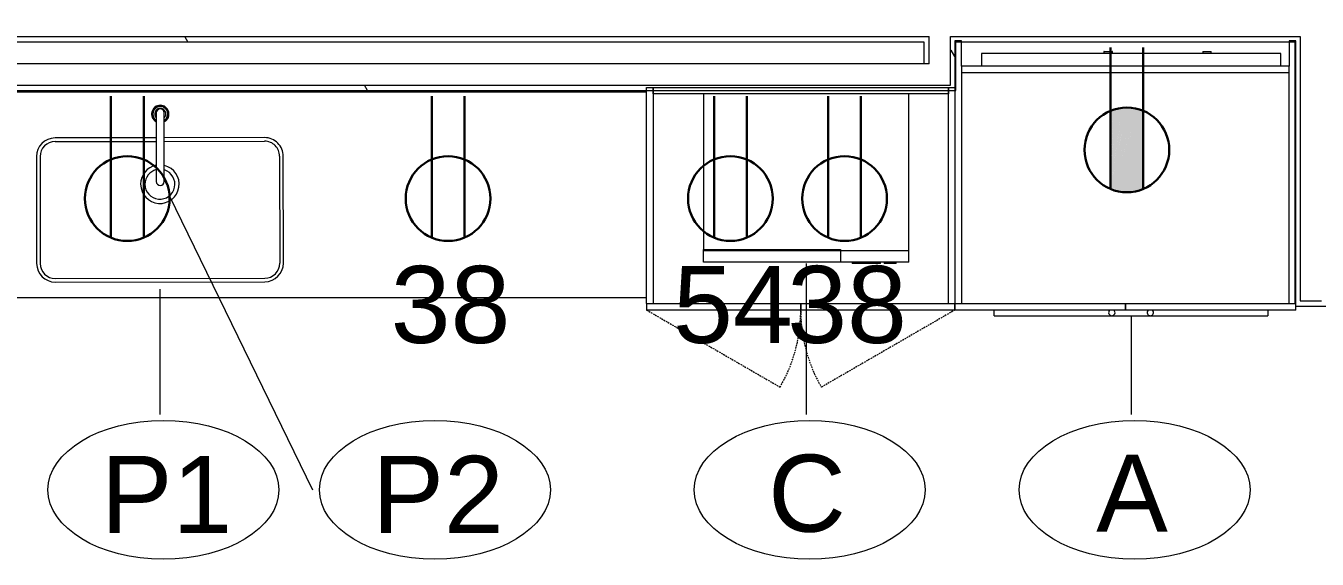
# Model space of a CAD drawing. Header units: inches. Extents: x 0 to 2535, y 0 to 2055.
# Drawn here: x 588.3 to 739.2, y 447.7 to 510 of the extents above; entities that cross this region are included whole.
import ezdxf

# ---------------------------------------------------------------- set-up
doc = ezdxf.new("R2010")
doc.units = ezdxf.units.IN
doc.header["$MEASUREMENT"] = 0
doc.linetypes.add('Hidden', pattern=[0.28125, 0.1875, -0.09375])
for name, color, linetype, lineweight in [('A-ANNO-NOTE', 131, 'Continuous', 9), ('A-WALL', 113, 'Continuous', 13), ('A-WALL-PATT', 111, 'Continuous', 13), ('I-WALL', 2, 'Continuous', 13), ('P-SANR-FIXT', 6, 'Continuous', 9), ('P-SANR-FIXT-IDEN', 2, 'Continuous', 9), ('Q-CASE', 31, 'Continuous', 9), ('Q-SPCQ', 91, 'Continuous', 9), ('Q-SPCQ-IDEN', 132, 'Continuous', 9)]:
    doc.layers.add(name, color=color, linetype=linetype, lineweight=lineweight)
doc.styles.add('Arial', font='arial.ttf', dxfattribs={"height": 9})
doc.styles.add('Swis721 Lt BT', font='swissl.ttf', dxfattribs={"height": 9})
pattern_1 = [(0, (0, 0), (30.72, 7.68), [1.267, -21.773, 1.267, -21.773, -122.88]), (0, (0, 0), (30.72, 7.68), [-46.08, 1.267, -44.813, 1.267, -21.773, -53.76]), (0, (0, 0), (30.72, 7.68), [-115.2, 1.267, -14.093, 1.267, -37.133]), (120, (11.52, 3.84), (-22.011075, 22.7643), [1.267, -21.773, 1.267, -21.773, -122.88]), (120, (11.52, 3.84), (-22.011075, 22.7643), [-46.08, 1.267, -44.813, 1.267, -21.773, -53.76]), (120, (11.52, 3.84), (-22.011075, 22.7643), [-115.2, 1.267, -14.093, 1.267, -37.133]), (240, (15.36, 19.2), (-8.708925, -30.4443), [1.267, -21.773, 1.267, -21.773, -122.88]), (240, (15.36, 19.2), (-8.708925, -30.4443), [-46.08, 1.267, -44.813, 1.267, -21.773, -53.76]), (240, (15.36, 19.2), (-8.708925, -30.4443), [-115.2, 1.267, -14.093, 1.267, -37.133])]

# ---------------------------------------------------------------- blocks, each defined once
blk = doc.blocks.new('A-Refrigerator - A-Refrigerator-7952287-Level 05 POWER _ SIGNAL')
at = {"layer": 'Q-SPCQ'}
for p, q in [((17.5, 13.75), (-17.5, 13.75)), ((-17.5, 13.75), (-17.5, 12.3)), ((-3.18, 14), (-3.18, 13.75)), ((-3.16, 14), (-3.18, 14)), ((-3.18, 14), (-2.18, 14)), ((-2.18, 14), (-2.2, 14)), ((-2.18, 13.75), (-2.18, 14)), ((8.38, 14), (8.38, 13.75)), ((8.4, 14), (8.38, 14)), ((8.38, 14), (9.38, 14)), ((9.38, 14), (9.36, 14)), ((9.38, 13.75), (9.38, 14)), ((17.5, 12.3), (17.5, 13.75)), ((-16, -16.88), (-16, -16.23)), ((16, -16.23), (16, -16.88)), ((-16, -16.88), (16, -16.88))]:
    blk.add_line(p, q, dxfattribs=at)
for centre, start, end in [((-2.25, -16.5), 135, 270), ((-2.25, -16.5), 270, 45), ((2.25, -16.5), 135, 270), ((2.25, -16.5), 270, 45)]:
    blk.add_arc(centre, 0.375, start, end, dxfattribs=at)
blk = doc.blocks.new('A-Microwave1 - 1000 Watt-2_5CuFt-BREAK-7727659-Level 05 POWER _ SIGNAL')
at = {"layer": 'Q-SPCQ'}
for p, q in [((-6.89, -8.83), (-6.89, -27.13)), ((17.11, -27.13), (17.11, -8.83)), ((-6.89, -27), (9.11, -27)), ((-6.89, -28.5), (-6.89, -27)), ((-6.89, -27.13), (17.11, -27.13)), ((9.11, -27), (9.11, -28.5)), ((17.11, -28.5), (17.11, -27.13)), ((9.11, -28.5), (-6.89, -28.5)), ((17.11, -28.5), (9.11, -28.5)), ((10.48, -28.5), (10.48, -28.63)), ((11.86, -28.63), (10.48, -28.63)), ((11.86, -28.5), (11.86, -28.63)), ((11.92, -28.63), (11.86, -28.63)), ((11.92, -28.63), (11.92, -28.5)), ((12.42, -28.63), (11.92, -28.63)), ((12.42, -28.5), (12.42, -28.63)), ((13.79, -28.63), (12.42, -28.63)), ((13.79, -28.63), (13.79, -28.5)), ((14.23, -28.5), (14.23, -28.63)), ((15.61, -28.63), (14.23, -28.63)), ((15.61, -28.63), (15.61, -28.5))]:
    blk.add_line(p, q, dxfattribs=at)
blk = doc.blocks.new('CW Cupbd1 - Fridge 80_h x 24_d - 2 Doors-7798079-Level 05 POWER _ SIGNAL')
at = {"layer": 'Q-CASE', "lineweight": 20}
for p, q in [((2.75, -2.36), (2, -2.36)), ((2, -2.36), (2, -33.06)), ((2.75, -5.31), (2.75, -2.36)), ((41.84, -2.36), (41.09, -2.36)), ((41.09, -2.36), (41.09, -5.31)), ((41.84, -33.06), (41.84, -2.36))]:
    blk.add_line(p, q, dxfattribs=at)
at = {"layer": 'Q-CASE'}
for p, q in [((41.09, -5.31), (2.75, -5.31)), ((2.75, -5.31), (2.75, -6.06)), ((41.09, -6.06), (41.09, -5.31)), ((2.75, -6.06), (2.75, -33.06)), ((2.75, -6.06), (41.09, -6.06)), ((41.09, -33.06), (41.09, -6.06)), ((2, -33.06), (21.92, -33.06)), ((2, -33.06), (2, -33.81)), ((21.92, -33.81), (21.92, -33.06)), ((21.92, -33.06), (41.84, -33.06)), ((21.92, -33.06), (21.92, -33.81)), ((41.84, -33.81), (41.84, -33.06)), ((21.92, -33.81), (2, -33.81)), ((41.84, -33.81), (21.92, -33.81))]:
    blk.add_line(p, q, dxfattribs=at)
blk = doc.blocks.new('CW Cupbd Combined - Oven Tower 96_h x 24_d _2 Microwaves_ 2 pull out drawers_-7806626-Level 05 POWER _ SIGNAL')
at = {"layer": 'Q-CASE', "linetype": 'Hidden'}
for p, q in [((2, 31.31), (17.6, 40.32)), ((38.03, 31.31), (22.42, 40.32))]:
    blk.add_line(p, q, dxfattribs=at)
at = {"layer": 'Q-CASE'}
for p, q in [((2, 31.31), (20.01, 31.31)), ((2, 31.31), (2, 30.56)), ((20.01, 30.56), (2, 30.56)), ((20.01, 30.56), (20.01, 31.31)), ((20.01, 31.31), (38.03, 31.31)), ((20.01, 31.31), (20.01, 30.56)), ((38.03, 30.56), (20.01, 30.56)), ((38.03, 30.56), (38.03, 31.31))]:
    blk.add_line(p, q, dxfattribs=at)
at = {"layer": 'Q-CASE', "lineweight": 20}
for p, q in [((2, 5.31), (2, 30.56)), ((2.75, 30.56), (2.75, 5.31)), ((37.28, 5.31), (37.28, 30.56)), ((38.03, 30.56), (38.03, 5.31)), ((2.75, 6.06), (37.28, 6.06)), ((2.75, 5.31), (2.75, 6.06)), ((37.28, 6.06), (37.28, 5.31)), ((2.75, 5.31), (2, 5.31)), ((37.28, 5.31), (2.75, 5.31)), ((38.03, 5.31), (37.28, 5.31))]:
    blk.add_line(p, q, dxfattribs=at)
at = {"layer": 'Q-CASE', "linetype": 'Hidden'}
for centre, start, end in [((2, 31.31), 359.5, 30), ((38.03, 31.31), 150, 180.5)]:
    blk.add_arc(centre, 18.02, start, end, dxfattribs=at)
blk = doc.blocks.new('equip-sink-undr-elkay-single-lustertone - UNDERMOUNT SINK-7798325-Level 05 POWER _ SIGNAL')
at = {"layer": 'P-SANR-FIXT'}
for p, q in [((-0.41, 8.42), (-12.25, 8.42)), ((-12.25, 8), (-0.41, 8)), ((12.25, 8.42), (0.52, 8.42)), ((0.52, 8), (12.25, 8)), ((-14.42, 6.25), (-14.42, -6.25)), ((-14, 6.25), (-14, -6.25)), ((14, 6.25), (14, -6.25)), ((14.42, -6.25), (14.42, 6.25)), ((-12.25, -8), (12.25, -8)), ((-12.25, -8.42), (12.25, -8.42))]:
    blk.add_line(p, q, dxfattribs=at)
for centre, radius, start, end in [((-12.25, 6.25), 2.17, 90, 180), ((-12.25, 6.25), 1.75, 90, 180), ((12.25, 6.25), 2.17, 360, 90), ((12.25, 6.25), 1.75, 360, 90), ((0, 3), 2.25, 101.1292, 180), ((0, 3), 2.25, 180, 76.2087), ((0, 3), 1.75, 103.9154, 180), ((0, 3), 1.75, 180, 72), ((-12.25, -6.25), 2.17, 180, 270), ((-12.25, -6.25), 1.75, 180, 270), ((12.25, -6.25), 2.17, 270, 360), ((12.25, -6.25), 1.75, 270, 360)]:
    blk.add_arc(centre, radius, start, end, dxfattribs=at)
blk = doc.blocks.new('P-Faucet-Counter - Matte Black-4259821-Level 05 POWER _ SIGNAL')
at = {"layer": 'P-SANR-FIXT'}
for p, q in [((-0.47, 0.12), (-0.47, -7.88)), ((0.47, -7.88), (0.47, 0.12))]:
    blk.add_line(p, q, dxfattribs=at)
for centre, radius, start, end in [((0, 0), 1.02, 90, 240), ((0, 0), 0.933, 90, 239.9469), ((0, 0), 0.875, 90, 237.5344), ((0, 0), 0.656, 90, 224.5084), ((0, 0.12), 0.467, 0, 180), ((0, 0), 1.02, 300, 90), ((0, 0), 0.933, 300.0531, 90), ((0, 0), 0.875, 302.4656, 90), ((0, 0), 0.656, 315.4916, 90), ((0, -7.88), 0.467, 180, 360)]:
    blk.add_arc(centre, radius, start, end, dxfattribs=at)
blk = doc.blocks.new('Casework 1 - Casework 1-7838541-Level 05 POWER _ SIGNAL')
at = {"layer": 'Q-CASE'}
for p, q in [((660.85, 502.25), (498.88, 502.25)), ((498.89, 478.25), (660.85, 478.25))]:
    blk.add_line(p, q, dxfattribs=at)
blk = doc.blocks.new('Plumbing Equipment Tag - Standard-3394155-Level 05 POWER _ SIGNAL')
at = {"layer": 'P-SANR-FIXT-IDEN'}
blk.add_ellipse((-0.0499, 0.0037), major_axis=(-0.1406, 0), ratio=0.600473, dxfattribs=at)
blk = doc.blocks.new('Appliance_Specialty Equipment Tag - Standard-3515593-Level 05 POWER _ SIGNAL')
at = {"layer": 'Q-SPCQ-IDEN'}
blk.add_ellipse((-0.0499, 0.0037), major_axis=(-0.1406, 0), ratio=0.600473, dxfattribs=at)

msp = doc.modelspace()

# ---------------------------------------------------------------- hatches: boundary and pattern name
at = {"layer": 'A-ANNO-NOTE'}
for points in [[(715.08, 491), (717.29, 500.45), (717.19, 500.46), (716.2, 496.04)], [(715.08, 491), (717.19, 500.46), (717.09, 500.46), (716.15, 496.04)], [(715.08, 491), (717.09, 500.46), (716.99, 500.46), (716.1, 496.04)], [(715.08, 491), (716.89, 500.46), (716.8, 500.46), (715.99, 496.04)], [(715.08, 491), (716.8, 500.46), (716.7, 500.45), (715.94, 496.04)], [(715.08, 491), (716.99, 500.46), (716.89, 500.46), (716.04, 496.04)], [(715.08, 491), (717.39, 500.44), (717.29, 500.45), (716.25, 496.04)], [(715.08, 491), (716.7, 500.45), (716.6, 500.44), (715.89, 496.04)], [(715.08, 491), (717.48, 500.43), (717.39, 500.44), (716.31, 496.04)], [(715.08, 491), (716.6, 500.44), (716.5, 500.43), (715.84, 496.04)], [(715.08, 491), (717.58, 500.42), (717.48, 500.43), (716.36, 496.04)], [(715.08, 491), (716.5, 500.43), (716.4, 500.42), (715.79, 496.04)], [(715.08, 491), (717.68, 500.41), (717.58, 500.42), (716.41, 496.04)], [(715.08, 491), (716.4, 500.42), (716.31, 500.41), (715.73, 496.04)], [(715.08, 491), (717.78, 500.4), (717.68, 500.41), (716.47, 496.04)], [(715.08, 491), (716.31, 500.41), (716.21, 500.4), (715.68, 496.04)], [(715.08, 491), (717.87, 500.38), (717.78, 500.4), (716.52, 496.04)], [(715.08, 491), (716.21, 500.4), (716.11, 500.38), (715.63, 496.04)], [(715.08, 491), (717.97, 500.36), (717.87, 500.38), (716.58, 496.04)], [(715.08, 491), (716.11, 500.38), (716.01, 500.36), (715.58, 496.04)], [(715.08, 491), (718.07, 500.34), (717.97, 500.36), (716.63, 496.04)], [(715.08, 491), (716.01, 500.36), (715.92, 500.34), (715.53, 496.04)], [(715.08, 491), (718.16, 500.32), (718.07, 500.34), (716.69, 496.04)], [(715.08, 491), (715.92, 500.34), (715.82, 500.32), (715.48, 496.04)], [(715.08, 491), (718.26, 500.29), (718.16, 500.32), (716.74, 496.04)], [(715.08, 491), (715.82, 500.32), (715.73, 500.29), (715.43, 496.04)], [(715.08, 491), (718.35, 500.27), (718.26, 500.29), (716.8, 496.04)], [(715.08, 491), (715.73, 500.29), (715.63, 500.27), (715.38, 496.04)], [(715.08, 491), (718.45, 500.24), (718.35, 500.27), (716.86, 496.04)], [(715.08, 491), (715.63, 500.27), (715.54, 500.24), (715.33, 496.04)], [(715.08, 491), (718.54, 500.21), (718.45, 500.24), (716.91, 496.04)], [(715.08, 491), (715.54, 500.24), (715.44, 500.21), (715.28, 496.04)], [(715.08, 491), (718.63, 500.18), (718.54, 500.21), (716.97, 496.04)], [(715.08, 491), (715.44, 500.21), (715.35, 500.18), (715.23, 496.04)], [(715.08, 491), (718.73, 500.15), (718.63, 500.18), (717.03, 496.04)], [(715.08, 491), (715.35, 500.18), (715.26, 500.15), (715.18, 496.04)], [(715.08, 491), (718.82, 500.11), (718.73, 500.15), (717.09, 496.04)], [(715.08, 491), (715.26, 500.15), (715.17, 500.11), (715.13, 496.04)], [(715.08, 491), (718.91, 500.07), (718.82, 500.11), (717.14, 496.04)], [(715.08, 491), (715.17, 500.11), (715.08, 500.07), (715.08, 496.04)], [(718.91, 490.98), (718.91, 500.07), (715.08, 491)], [(718.82, 490.94), (718.91, 490.98), (715.17, 490.96)], [(718.45, 490.8), (718.82, 490.94), (715.17, 490.96)], [(718.45, 490.8), (715.17, 490.96), (715.44, 490.85)], [(716.01, 490.68), (718.45, 490.8), (715.44, 490.85)], [(716.5, 490.59), (718.45, 490.8), (716.01, 490.68)], [(716.89, 490.57), (718.45, 490.8), (716.5, 490.59)], [(716.89, 490.57), (717.97, 490.67), (718.45, 490.8)]]:
    msp.add_hatch(color=256, dxfattribs=at).paths.add_polyline_path(points, flags=0)
at = {"layer": 'A-WALL-PATT', "lineweight": 9}
h = msp.add_hatch(dxfattribs=at)
h.set_pattern_fill('FP_1', color=256, style=0, pattern_type=2)
h.set_pattern_definition(pattern_1)
h.paths.add_polyline_path([(736.73, 477.25), (737.23, 477.25), (737.19, 508.75), (736.61, 508.75), (736.61, 508.25), (736.73, 508.25), (736.73, 477.37)], flags=0)
h.paths.add_polyline_path([(737.23, 511.25), (737.21, 748), (736.61, 748), (736.61, 511.25)], flags=0)
h.paths.add_polyline_path([(736.61, 748.5), (737.23, 748.5), (737.23, 750.3), (736.61, 750.3), (736.61, 749.38)], flags=0)
h = msp.add_hatch(dxfattribs=at)
h.set_pattern_fill('FP_1', color=256, style=0, pattern_type=2)
h.set_pattern_definition(pattern_1)
h.paths.add_polyline_path([(739.78, 477.25), (740.36, 477.25), (740.36, 653.93), (739.73, 653.93), (739.73, 477.87), (737.23, 477.87), (737.25, 477.25), (739.73, 477.25)], flags=0)
h.paths.add_polyline_path([(740.36, 656.43), (740.36, 747.18), (739.73, 747.17), (739.73, 656.43)], flags=0)
h = msp.add_hatch(dxfattribs=at)
h.set_pattern_fill('FP_1', color=256, style=0, pattern_type=2)
h.set_pattern_definition(pattern_1)
h.paths.add_polyline_path([(696.39, 508.12), (696.89, 508.12), (696.89, 508.25), (697.01, 508.12), (736.61, 508.12), (736.61, 508.75), (696.39, 508.75)], flags=0)
h.paths.add_polyline_path([(498.26, 508.12), (693.89, 508.12), (693.89, 508.75), (498.26, 508.75)], flags=0)
h.paths.add_polyline_path([(495.76, 508.12), (495.76, 508.75), (495.14, 508.75), (495.14, 508.12)], flags=0)
h = msp.add_hatch(dxfattribs=at)
h.set_pattern_fill('FP_1', color=256, style=0, pattern_type=2)
h.set_pattern_definition(pattern_1)
h.paths.add_polyline_path([(696.65, 502.8), (696.89, 502.8), (696.89, 508.12), (696.39, 508.12), (696.39, 502.8)], flags=0)
h = msp.add_hatch(dxfattribs=at)
h.set_pattern_fill('FP_1', color=256, style=0, pattern_type=2)
h.set_pattern_definition(pattern_1)
h.paths.add_polyline_path([(691.5, 502.44), (693.26, 502.44), (693.26, 502.8), (696.39, 502.8), (696.39, 503.06), (498.89, 503.06), (498.89, 502.44), (683.5, 502.44)], flags=0)

# ---------------------------------------------------------------- linework, layer by layer
at = {"layer": 'A-ANNO-NOTE', "lineweight": 30}
for p, q in [((715.08, 507.47), (715.08, 490.95)), ((718.91, 507.47), (718.91, 490.95)), ((718.91, 507.47), (718.91, 490.95)), ((598.23, 501.78), (598.23, 485.26)), ((602.06, 501.78), (602.06, 485.26)), ((602.06, 501.78), (602.06, 485.26)), ((635.73, 501.78), (635.73, 485.26)), ((639.56, 501.78), (639.56, 485.26)), ((639.56, 501.78), (639.56, 485.26)), ((668.73, 501.78), (668.73, 485.26)), ((672.56, 501.78), (672.56, 485.26)), ((672.56, 501.78), (672.56, 485.26)), ((682.08, 501.78), (682.08, 485.26)), ((685.91, 501.78), (685.91, 485.26)), ((685.91, 501.78), (685.91, 485.26))]:
    msp.add_line(p, q, dxfattribs=at)
at = {"layer": 'A-ANNO-NOTE'}
for p, q in [((715.08, 500.07), (715.08, 491)), ((718.91, 490.98), (718.91, 500.07))]:
    msp.add_line(p, q, dxfattribs=at)
at = {"layer": 'A-ANNO-NOTE', "lineweight": 30}
for centre in [(716.99, 495.51), (600.14, 489.82), (637.64, 489.82), (670.64, 489.82), (683.99, 489.82)]:
    msp.add_circle(centre, 4.95, dxfattribs=at)
at = {"layer": 'A-ANNO-NOTE'}
for centre, radius, start, end in [((716.99, 495.51), 4.95, 67.2244, 112.7756), ((717.01, 495.06), 4.5, 244.5156, 294.9234)]:
    msp.add_arc(centre, radius, start, end, dxfattribs=at)
at = {"layer": 'A-WALL'}
for p, q in [((498.26, 508.75), (693.89, 508.75)), ((693.89, 505.56), (693.89, 508.75)), ((696.39, 508.75), (737.23, 508.75)), ((696.39, 503.06), (696.39, 508.75)), ((737.23, 508.75), (737.23, 477.87)), ((693.89, 505.56), (693.26, 505.56)), ((498.26, 503.06), (696.39, 503.06)), ((737.23, 477.87), (739.73, 477.87))]:
    msp.add_line(p, q, dxfattribs=at)
at = {"layer": 'I-WALL'}
for p, q in [((498.89, 508.12), (693.26, 508.12)), ((693.26, 508.12), (693.26, 505.56)), ((697.01, 508.12), (736.61, 508.12)), ((697.01, 502.44), (697.01, 508.12)), ((736.61, 508.12), (736.61, 477.55)), ((693.26, 505.56), (498.89, 505.56)), ((498.89, 502.44), (697.01, 502.44)), ((736.73, 477.25), (740.36, 477.25))]:
    msp.add_line(p, q, dxfattribs=at)
at = {"layer": 'P-SANR-FIXT-IDEN'}
for p, q in [((605.03, 490.18), (621.78, 455.8)), ((603.96, 479.23), (603.96, 464.6))]:
    msp.add_line(p, q, dxfattribs=at)
at = {"layer": 'Q-SPCQ-IDEN'}
for p, q in [((679.5, 482.25), (679.5, 464.6)), ((717.48, 476.12), (717.48, 464.6))]:
    msp.add_line(p, q, dxfattribs=at)

# ---------------------------------------------------------------- block references
at = {"layer": 'P-SANR-FIXT'}
msp.add_blockref('P-Faucet-Counter - Matte Black-4259821-Level 05 POWER _ SIGNAL', (604, 499.7), dxfattribs=at)
at = {"layer": 'P-SANR-FIXT', "rotation": 0.08728726663775664}
msp.add_blockref('equip-sink-undr-elkay-single-lustertone - UNDERMOUNT SINK-7798325-Level 05 POWER _ SIGNAL', (603.96, 488.5), dxfattribs=at)
at = {"layer": 'P-SANR-FIXT-IDEN', "xscale": 95.99999999999994, "yscale": 95.99999999999994, "zscale": 95.99999999999994}
for p in [(609.16, 455.44), (640.89, 455.44)]:
    msp.add_blockref('Plumbing Equipment Tag - Standard-3394155-Level 05 POWER _ SIGNAL', p, dxfattribs=at)
at = {"layer": 'Q-CASE'}
for name, p in [('CW Cupbd1 - Fridge 80_h x 24_d - 2 Doors-7798079-Level 05 POWER _ SIGNAL', (694.89, 510.61)), ('Casework 1 - Casework 1-7838541-Level 05 POWER _ SIGNAL', (0, 0))]:
    msp.add_blockref(name, p, dxfattribs=at)
at = {"layer": 'Q-CASE', "rotation": 180}
msp.add_blockref('CW Cupbd Combined - Oven Tower 96_h x 24_d _2 Microwaves_ 2 pull out drawers_-7806626-Level 05 POWER _ SIGNAL', (698.88, 508.11), dxfattribs=at)
at = {"layer": 'Q-SPCQ'}
for name, p in [('A-Refrigerator - A-Refrigerator-7952287-Level 05 POWER _ SIGNAL', (717.48, 493)), ('A-Microwave1 - 1000 Watt-2_5CuFt-BREAK-7727659-Level 05 POWER _ SIGNAL', (674.4, 510.88))]:
    msp.add_blockref(name, p, dxfattribs=at)
at = {"layer": 'Q-SPCQ-IDEN', "xscale": 95.99999999999994, "yscale": 95.99999999999994, "zscale": 95.99999999999994}
for p in [(684.7, 455.44), (722.68, 455.44)]:
    msp.add_blockref('Appliance_Specialty Equipment Tag - Standard-3515593-Level 05 POWER _ SIGNAL', p, dxfattribs=at)

# ---------------------------------------------------------------- texts
at = {"layer": 'A-ANNO-NOTE', "char_height": 9, "width": 16.362, "attachment_point": 1, "style": 'Swis721 Lt BT'}
for s, insert in [('38', (630.94, 481.95)), ('54', (663.94, 481.95)), ('38', (677.29, 481.95))]:
    msp.add_mtext(s, dxfattribs=dict(at, insert=insert))
at = {"layer": 'P-SANR-FIXT-IDEN', "char_height": 9, "width": 17.574, "attachment_point": 1, "style": 'Swis721 Lt BT'}
for s, insert in [('P1', (597.04, 459.76)), ('P2', (628.78, 459.76))]:
    msp.add_mtext(s, dxfattribs=dict(at, insert=insert))
at = {"layer": 'Q-SPCQ-IDEN', "char_height": 9, "attachment_point": 1, "style": 'Arial'}
for s, insert, width in [('C', (675.06, 459.9), 11.211), ('A', (713.4, 459.9), 10.302)]:
    msp.add_mtext(s, dxfattribs=dict(at, insert=insert, width=width))

doc.saveas('drawing.dxf')
